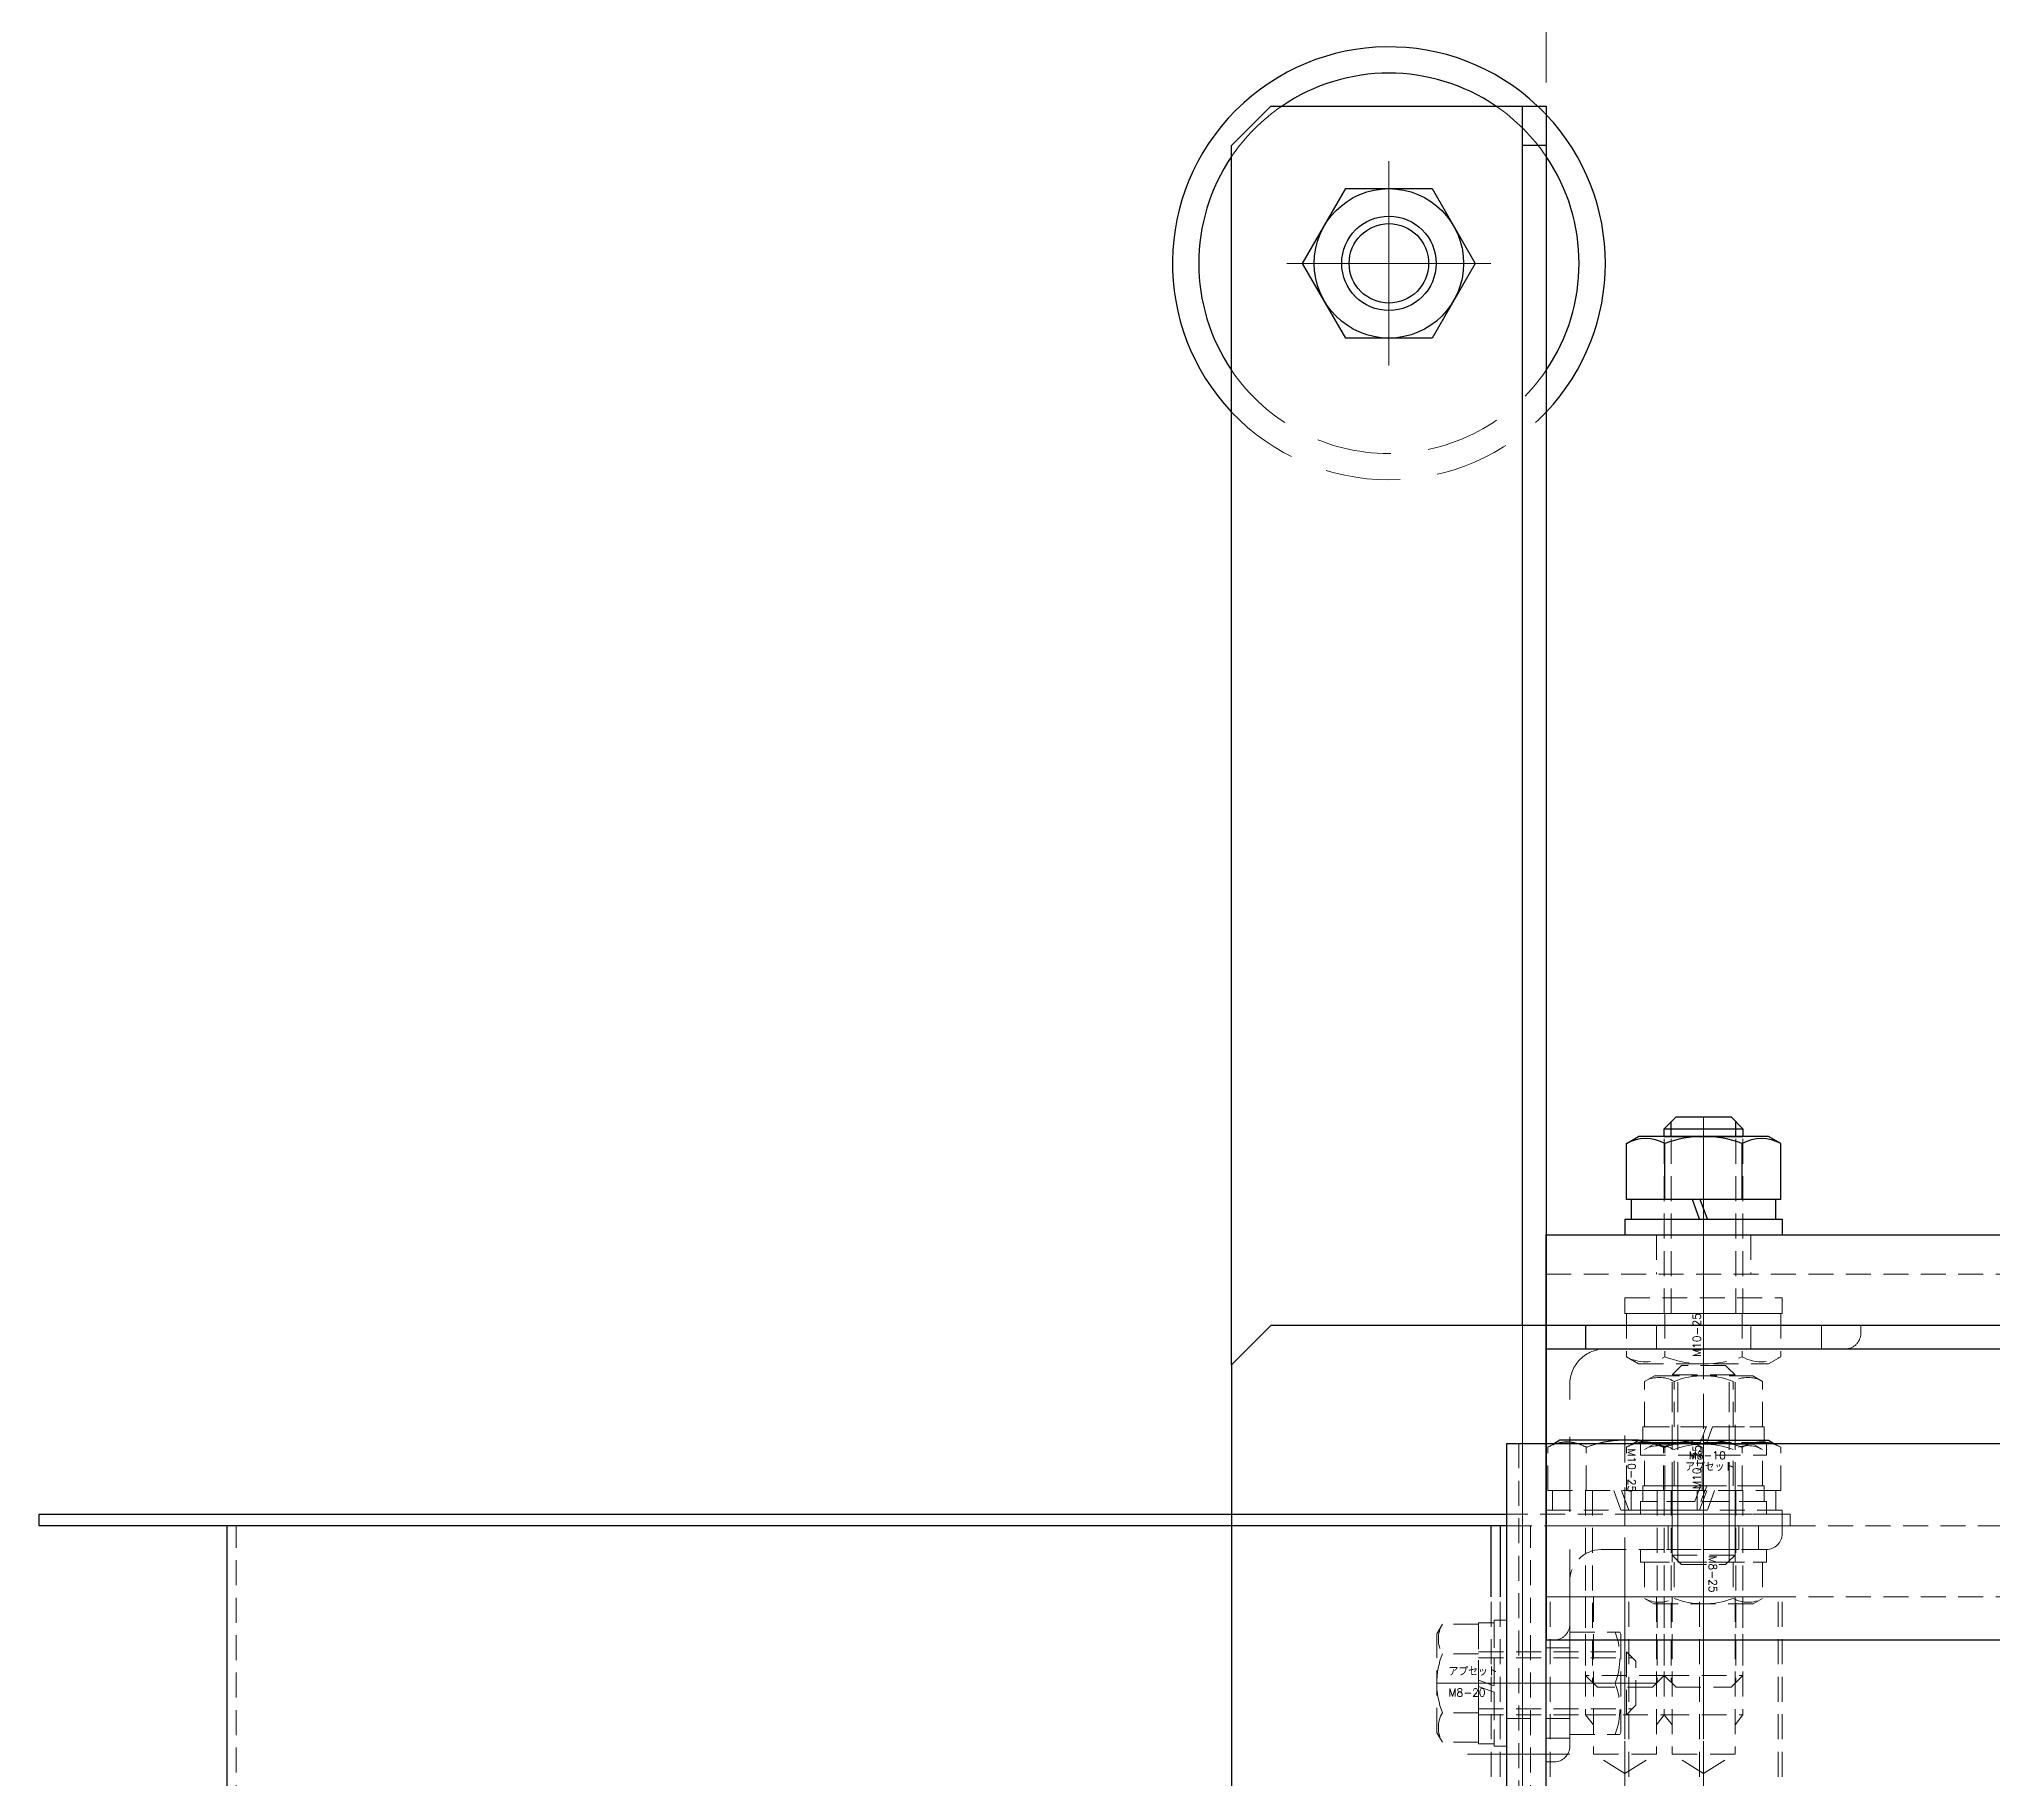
# Model space of a CAD drawing. Header units: millimetres. Extents: x 0 to 10987, y 0 to 7892.
# Drawn here: x 1837.5 to 2085.9, y 6576.3 to 6797.5 of the extents above; entities that cross this region are included whole.
import ezdxf

# ---------------------------------------------------------------- set-up
doc = ezdxf.new("R2010")
doc.units = ezdxf.units.MM
doc.linetypes.add('CENTER2', pattern=[28.575, 19.05, -3.175, 3.175, -3.175])
doc.linetypes.add('HIDDEN2', pattern=[4.7625, 3.175, -1.5875])
for name, color, linetype, lineweight in [('01_外形線', 7, 'Continuous', 25), ('03_かくれ線', 6, 'HIDDEN2', 13), ('04_中心線', 1, 'CENTER2', 9), ('07_寸法線', 3, 'Continuous', 9)]:
    doc.layers.add(name, color=color, linetype=linetype, lineweight=lineweight)
doc.styles.add('KSS_TXT', font='txt.shx', dxfattribs={"bigfont": 'extfont2.shx'})
doc.styles.add('寸法用', font='simplex.shx', dxfattribs={"width": 0.8, "bigfont": '@extfont2.shx'})
doc.dimstyles.new('機械製図用', dxfattribs={"dimtxt": 3.5, "dimasz": 3.5, "dimexe": 2, "dimexo": 0, "dimgap": 1.2, "dimtad": 1, "dimdsep": 46, "dimtxsty": '寸法用', "dimblk": 'OPEN30', "dimcen": 0, "dimclrd": 256, "dimclre": 256, "dimclrt": 7, "dimazin": 2, "dimtm": 1e-09, "dimtfac": 0.75, "dimtmove": 0, "dimatfit": 3, "dimldrblk": 'OPEN30', "dimfxl": 1, "dimlwd": -1, "dimlwe": -1, "dimarcsym": 0})

# ---------------------------------------------------------------- blocks, each defined once
blk = doc.blocks.new('*U360')
at = {"layer": '04_中心線', "color": 0, "linetype": 'CENTER2', "transparency": 16777216}
for p, q in [((0, 2.4), (0, 12.97)), ((-12.97, 0), (-2.4, 0)), ((2.4, 0), (12.97, 0)), ((0, -12.97), (0, -2.4))]:
    blk.add_line(p, q, dxfattribs=at)
at = {"layer": '04_中心線', "color": 0, "linetype": 'Continuous', "transparency": 16777216}
for p, q in [((-1.2, 0), (1.2, 0)), ((0, -1.2), (0, 1.2))]:
    blk.add_line(p, q, dxfattribs=at)
blk = doc.blocks.new('*U362')
at = {"layer": '04_中心線', "color": 0, "linetype": 'CENTER2', "transparency": 16777216}
for p, q in [((0, 1.2), (0, 9.5)), ((-9.5, 0), (-1.2, 0)), ((1.2, 0), (9.5, 0)), ((0, -9.5), (0, -1.2))]:
    blk.add_line(p, q, dxfattribs=at)
at = {"layer": '04_中心線', "color": 0, "linetype": 'Continuous', "transparency": 16777216}
for p, q in [((-0.6, 0), (0.6, 0)), ((0, -0.6), (0, 0.6))]:
    blk.add_line(p, q, dxfattribs=at)
blk = doc.blocks.new('_Open30')
at = {"color": 0, "linetype": 'ByBlock', "lineweight": -2}
for p, q in [((-1, 0.268), (0, 0)), ((0, 0), (-1, -0.268)), ((0, 0), (-1, 0))]:
    blk.add_line(p, q, dxfattribs=at)
blk = doc.blocks.new('*D387')
at = {"layer": '07_寸法線', "transparency": 16777216}
for p, q in [((2029.08, 6791.94), (2029.08, 6839.85)), ((2128.58, 6701.44), (2128.58, 6839.85)), ((2125.08, 6837.85), (2032.58, 6837.85))]:
    blk.add_line(p, q, dxfattribs=at)
at = {"layer": 'Defpoints', "color": 0, "transparency": 16777216}
for p in [(2029.08, 6837.85), (2029.08, 6788.94), (2128.58, 6698.44)]:
    blk.add_point(p, dxfattribs=at)
at = {"layer": '07_寸法線', "transparency": 16777216, "xscale": 3.5, "yscale": 3.5, "zscale": 3.5, "rotation": 180}
blk.add_blockref('_Open30', (2029.08, 6837.85), dxfattribs=at)
at = {"layer": '07_寸法線', "transparency": 16777216, "xscale": 3.5, "yscale": 3.5, "zscale": 3.5}
blk.add_blockref('_Open30', (2128.58, 6837.85), dxfattribs=at)
at = {"layer": '07_寸法線', "color": 7, "transparency": 16777216, "insert": (2078.83, 6854.29), "char_height": 20, "attachment_point": 5, "style": '寸法用'}
blk.add_mtext('(100)', dxfattribs=at)
blk = doc.blocks.new('*D435')
at = {"layer": '07_寸法線', "transparency": 16777216}
for p, q in [((2029.08, 6791.94), (2029.08, 6974.12)), ((2206.63, 6947.39), (2206.63, 6974.12)), ((2203.13, 6972.12), (2032.58, 6972.12))]:
    blk.add_line(p, q, dxfattribs=at)
at = {"layer": 'Defpoints', "color": 0, "transparency": 16777216}
for p in [(2029.08, 6972.12), (2206.63, 6944.39), (2029.08, 6788.94)]:
    blk.add_point(p, dxfattribs=at)
at = {"layer": '07_寸法線', "transparency": 16777216, "xscale": 3.5, "yscale": 3.5, "zscale": 3.5, "rotation": 180}
blk.add_blockref('_Open30', (2029.08, 6972.12), dxfattribs=at)
at = {"layer": '07_寸法線', "transparency": 16777216, "xscale": 3.5, "yscale": 3.5, "zscale": 3.5}
blk.add_blockref('_Open30', (2206.63, 6972.12), dxfattribs=at)
at = {"layer": '07_寸法線', "color": 7, "transparency": 16777216, "insert": (2117.85, 6988.56), "char_height": 20, "attachment_point": 5, "style": '寸法用'}
blk.add_mtext('(178)', dxfattribs=at)

msp = doc.modelspace()

# ---------------------------------------------------------------- linework, layer by layer
at = {"layer": '01_外形線'}
for p, q in [((1994.078, 6788.942), (1989.078, 6783.942)), ((1994.078, 6788.942), (2029.078, 6788.942)), ((2026.078, 6633.942), (2026.078, 6788.942)), ((2029.078, 6788.942), (2029.078, 6633.942)), ((1989.078, 6628.942), (1989.078, 6783.942)), ((2029.078, 6783.942), (2026.078, 6783.942)), ((2044.078, 6658.942), (2045.578, 6660.442)), ((2044.978, 6657.942), (2044.978, 6659.842)), ((2045.578, 6660.442), (2052.578, 6660.442)), ((2054.078, 6658.942), (2052.578, 6660.442)), ((2053.178, 6657.942), (2053.178, 6659.842)), ((2039.263, 6657.038), (2040.828, 6657.942)), ((2039.263, 6649.942), (2039.263, 6657.038)), ((2057.328, 6657.942), (2040.828, 6657.942)), ((2044.078, 6657.942), (2044.078, 6658.942)), ((2044.078, 6658.942), (2054.078, 6658.942)), ((2044.078, 6657.942), (2054.078, 6657.942)), ((2044.171, 6649.942), (2044.171, 6657.038)), ((2053.986, 6649.942), (2053.986, 6657.038)), ((2054.078, 6658.942), (2054.078, 6657.942)), ((2058.893, 6657.038), (2057.328, 6657.942)), ((2058.893, 6649.942), (2058.893, 6657.038)), ((2058.893, 6649.942), (2039.263, 6649.942)), ((2047.668, 6649.942), (2039.878, 6649.942)), ((2039.878, 6649.942), (2039.878, 6647.442)), ((2048.578, 6647.442), (2047.668, 6649.942)), ((2058.278, 6649.942), (2048.668, 6649.942)), ((2049.578, 6647.442), (2048.668, 6649.942)), ((2058.278, 6647.442), (2058.278, 6649.942)), ((2039.078, 6647.442), (2059.078, 6647.442)), ((2039.078, 6647.442), (2039.078, 6645.442)), ((2059.078, 6647.442), (2059.078, 6645.442)), ((2039.078, 6645.442), (2059.078, 6645.442)), ((2034.078, 6633.942), (2034.078, 6630.942)), ((2029.078, 6630.942), (2829.078, 6630.942)), ((2030.828, 6619.342), (2030.135, 6618.942)), ((2040.828, 6619.342), (2030.828, 6619.342)), ((2040.135, 6618.942), (2040.828, 6619.342)), ((2040.828, 6619.342), (2057.328, 6619.342)), ((2057.328, 6619.342), (2058.021, 6618.942)), ((1861.377, 6329.442), (1861.377, 6608.442)), ((2022.074, 6599.442), (2022.074, 6608.442)), ((2023.223, 6608.442), (2023.223, 6599.442))]:
    msp.add_line(p, q, dxfattribs=at)
for points in [[(2014.563, 6778.442), (2020.048, 6768.942), (2014.563, 6759.442), (2003.593, 6759.442), (1998.108, 6768.942), (2003.593, 6778.442)], [(1989.078, 6628.942), (1989.078, 6308.942), (1994.078, 6303.942), (2029.078, 6303.942), (2029.078, 6633.942), (1994.078, 6633.942)], [(2029.078, 6593.942), (2829.078, 6593.942), (2829.078, 6633.942), (2029.078, 6633.942)]]:
    msp.add_lwpolyline(points, close=True, dxfattribs=at)
for points in [[(2029.078, 6618.942), (2029.078, 6645.442), (2144.585, 6645.442)], [(2024.078, 6608.442), (1837.47, 6608.442), (1837.47, 6609.942), (2024.078, 6609.942)]]:
    msp.add_lwpolyline(points, dxfattribs=at)
msp.add_lwpolyline([(2024.078, 6618.942), (2579.078, 6618.942, -0.4142136), (2589.078, 6608.942), (2589.078, 6328.942, -0.4142136), (2579.078, 6318.942), (2024.078, 6318.942), (2024.078, 6618.942)], format="xyb", dxfattribs=at)
for radius in [9.5, 6, 5.053]:
    msp.add_circle((2009.078, 6768.942), radius, dxfattribs=at)
for centre, radius, start, end in [((2009.078, 6768.942), 27.518, 46.61816, 223.38184), ((2009.078, 6768.942), 24.18, 55.80392, 124.19608), ((2009.078, 6768.942), 27.518, 316.61816, 43.38184), ((2009.078, 6768.942), 24.18, 145.80392, 214.19608), ((2009.078, 6768.942), 24.18, 325.80392, 34.19608), ((2041.717, 6652.788), 4.907, 60.00001, 119.99999), ((2049.078, 6644.163), 13.779, 69.136, 110.864), ((2056.439, 6652.788), 4.907, 60.00001, 119.99999), ((2031.717, 6614.188), 4.907, 75.61054, 104.38946), ((2039.078, 6605.563), 13.779, 83.3718, 103.83923), ((2041.717, 6614.188), 4.907, 75.61054, 104.38946), ((2049.078, 6605.563), 13.779, 76.16077, 103.83923), ((2056.439, 6614.188), 4.907, 75.61054, 104.38946)]:
    msp.add_arc(centre, radius, start, end, dxfattribs=at)
at = {"layer": '03_かくれ線'}
for p, q in [((2044.078, 6635.442), (2044.078, 6657.942)), ((2044.978, 6635.442), (2044.978, 6657.942)), ((2053.178, 6635.442), (2053.178, 6657.942)), ((2054.078, 6635.442), (2054.078, 6657.942)), ((2043.078, 6645.442), (2043.078, 6640.442)), ((2055.078, 6645.442), (2055.078, 6640.442)), ((2029.078, 6640.442), (2349.078, 6640.442)), ((2039.078, 6637.442), (2059.078, 6637.442)), ((2039.078, 6637.442), (2039.078, 6635.442)), ((2059.078, 6637.442), (2059.078, 6635.442)), ((2039.078, 6635.442), (2059.078, 6635.442)), ((2039.263, 6635.442), (2039.263, 6629.945)), ((2058.893, 6635.442), (2039.263, 6635.442)), ((2044.171, 6635.442), (2044.171, 6629.945)), ((2053.986, 6635.442), (2053.986, 6629.945)), ((2058.893, 6635.442), (2058.893, 6629.945)), ((2039.263, 6629.945), (2040.828, 6629.042)), ((2058.893, 6629.945), (2057.328, 6629.042)), ((2040.828, 6629.042), (2057.328, 6629.042)), ((2041.573, 6626.817), (2042.828, 6627.542)), ((2042.828, 6627.542), (2055.328, 6627.542)), ((2045.078, 6627.642), (2045.978, 6628.542)), ((2053.078, 6627.642), (2045.078, 6627.642)), ((2045.078, 6623.542), (2045.078, 6627.642)), ((2045.828, 6623.542), (2045.828, 6628.392)), ((2045.978, 6628.542), (2046.278, 6628.842)), ((2051.878, 6628.842), (2046.278, 6628.842)), ((2052.178, 6628.542), (2051.878, 6628.842)), ((2053.078, 6627.642), (2052.178, 6628.542)), ((2052.328, 6623.542), (2052.328, 6628.392)), ((2053.078, 6623.542), (2053.078, 6627.642)), ((2056.584, 6626.817), (2055.328, 6627.542)), ((2041.573, 6621.042), (2041.573, 6626.817)), ((2045.325, 6621.042), (2045.325, 6626.817)), ((2052.831, 6621.042), (2052.831, 6626.817)), ((2056.584, 6621.042), (2056.584, 6626.817)), ((2045.078, 6603.842), (2045.078, 6623.542)), ((2045.828, 6603.842), (2045.828, 6623.542)), ((2052.328, 6603.842), (2052.328, 6623.542)), ((2053.078, 6603.842), (2053.078, 6623.542)), ((2041.378, 6621.042), (2049.406, 6621.042)), ((2041.378, 6619.042), (2041.378, 6621.042)), ((2041.573, 6621.042), (2056.584, 6621.042)), ((2048.678, 6619.042), (2049.406, 6621.042)), ((2049.478, 6619.042), (2050.206, 6621.042)), ((2050.206, 6621.042), (2056.778, 6621.042)), ((2056.778, 6621.042), (2056.778, 6619.042)), ((2025.578, 6618.942), (2025.578, 6318.942)), ((2029.078, 6618.942), (2029.078, 6318.942)), ((2029.263, 6618.438), (2030.135, 6618.942)), ((2029.263, 6612.942), (2029.263, 6618.438)), ((2034.171, 6612.942), (2034.171, 6618.438)), ((2039.263, 6618.438), (2040.135, 6618.942)), ((2039.263, 6612.942), (2039.263, 6618.438)), ((2047.328, 6619.342), (2040.828, 6619.342)), ((2057.078, 6619.042), (2041.078, 6619.042)), ((2041.078, 6619.042), (2041.078, 6617.442)), ((2041.078, 6617.442), (2057.078, 6617.442)), ((2041.378, 6619.042), (2048.678, 6619.042)), ((2041.573, 6618.146), (2042.778, 6618.842)), ((2041.573, 6613.542), (2041.573, 6618.146)), ((2042.778, 6618.842), (2055.378, 6618.842)), ((2043.986, 6612.942), (2043.986, 6618.438)), ((2044.171, 6612.942), (2044.171, 6618.438)), ((2045.325, 6613.542), (2045.325, 6618.146)), ((2048.073, 6618.912), (2047.328, 6619.342)), ((2048.893, 6618.438), (2048.111, 6618.89)), ((2048.893, 6612.942), (2048.893, 6618.438)), ((2049.478, 6619.042), (2056.778, 6619.042)), ((2052.831, 6613.542), (2052.831, 6618.146)), ((2053.986, 6612.942), (2053.986, 6618.438)), ((2056.584, 6618.146), (2055.378, 6618.842)), ((2056.584, 6613.542), (2056.584, 6618.146)), ((2057.078, 6619.042), (2057.078, 6617.442)), ((2058.893, 6618.438), (2058.021, 6618.942)), ((2058.893, 6612.942), (2058.893, 6618.438)), ((2029.263, 6612.942), (2048.893, 6612.942)), ((2029.878, 6612.942), (2029.878, 6610.442)), ((2034.078, 6612.942), (2034.078, 6589.442)), ((2034.978, 6612.942), (2034.978, 6588.542)), ((2038.578, 6610.442), (2037.668, 6612.942)), ((2039.578, 6610.442), (2038.668, 6612.942)), ((2058.893, 6612.942), (2039.263, 6612.942)), ((2039.878, 6610.442), (2039.878, 6612.942)), ((2048.678, 6613.542), (2041.378, 6613.542)), ((2041.378, 6611.542), (2041.378, 6613.542)), ((2056.584, 6613.542), (2041.573, 6613.542)), ((2043.178, 6612.942), (2043.178, 6588.542)), ((2044.078, 6612.942), (2044.078, 6589.442)), ((2044.078, 6612.942), (2044.078, 6589.442)), ((2044.978, 6612.942), (2044.978, 6588.542)), ((2045.078, 6613.542), (2045.078, 6604.742)), ((2045.828, 6613.542), (2045.828, 6603.992)), ((2048.678, 6613.542), (2047.95, 6611.542)), ((2048.278, 6610.442), (2048.278, 6612.942)), ((2048.578, 6610.442), (2049.488, 6612.942)), ((2049.478, 6613.542), (2048.75, 6611.542)), ((2056.778, 6613.542), (2049.478, 6613.542)), ((2049.578, 6610.442), (2050.488, 6612.942)), ((2052.328, 6613.542), (2052.328, 6603.992)), ((2053.078, 6613.542), (2053.078, 6604.742)), ((2053.178, 6612.942), (2053.178, 6588.542)), ((2054.078, 6612.942), (2054.078, 6589.442)), ((2056.778, 6613.542), (2056.778, 6611.542)), ((2058.278, 6612.942), (2058.278, 6610.442)), ((2029.078, 6610.442), (2049.078, 6610.442)), ((2029.078, 6610.442), (2029.078, 6609.912)), ((2029.078, 6609.912), (2029.078, 6608.442)), ((2059.078, 6610.442), (2039.078, 6610.442)), ((2039.078, 6609.912), (2039.078, 6610.442)), ((2039.078, 6609.912), (2039.078, 6608.442)), ((2057.078, 6611.542), (2041.078, 6611.542)), ((2041.078, 6609.942), (2041.078, 6611.542)), ((2041.078, 6609.942), (2057.078, 6609.942)), ((2047.95, 6611.542), (2041.378, 6611.542)), ((2056.778, 6611.542), (2048.75, 6611.542)), ((2049.078, 6609.912), (2049.078, 6610.442)), ((2049.078, 6609.912), (2049.078, 6608.442)), ((2057.078, 6609.942), (2057.078, 6611.542)), ((2059.078, 6610.442), (2059.078, 6609.912)), ((2059.078, 6609.912), (2059.078, 6608.442)), ((1862.526, 6329.442), (1862.526, 6608.442)), ((2024.078, 6608.442), (2024.078, 6329.442)), ((2027.078, 6608.442), (2024.078, 6608.442)), ((2027.078, 6329.442), (2027.078, 6608.442)), ((2029.078, 6608.442), (2059.078, 6608.442)), ((2029.078, 6608.442), (2029.078, 6578.442)), ((2029.078, 6608.442), (2049.078, 6608.442)), ((2059.078, 6608.442), (2039.078, 6608.442)), ((2044.578, 6608.442), (2044.578, 6605.442)), ((2053.578, 6608.442), (2053.578, 6605.442)), ((2056.078, 6605.442), (2056.078, 6608.442)), ((2059.078, 6608.442), (2059.078, 6607.442)), ((2036.078, 6605.442), (2057.078, 6605.442)), ((2057.078, 6605.442), (2041.078, 6605.442)), ((2041.078, 6605.442), (2041.078, 6603.842)), ((2057.078, 6605.442), (2057.078, 6603.842)), ((2041.078, 6603.842), (2057.078, 6603.842)), ((2041.573, 6603.842), (2056.584, 6603.842)), ((2041.573, 6603.842), (2041.573, 6599.238)), ((2045.078, 6604.742), (2053.078, 6604.742)), ((2045.078, 6604.742), (2045.978, 6603.842)), ((2045.325, 6603.842), (2045.325, 6599.238)), ((2045.978, 6603.842), (2046.278, 6603.542)), ((2046.278, 6603.542), (2051.878, 6603.542)), ((2052.178, 6603.842), (2051.878, 6603.542)), ((2053.078, 6604.742), (2052.178, 6603.842)), ((2052.831, 6603.842), (2052.831, 6599.238)), ((2056.584, 6603.842), (2056.584, 6599.238)), ((2032.078, 6601.442), (2032.078, 6580.442)), ((2022.074, 6338.442), (2022.074, 6599.442)), ((2023.223, 6338.442), (2023.223, 6599.442)), ((2029.078, 6338.442), (2029.078, 6599.442)), ((2049.078, 6599.442), (2029.078, 6599.442)), ((2029.578, 6338.442), (2029.578, 6599.442)), ((2034.078, 6599.442), (2034.078, 6584.442)), ((2035.078, 6599.442), (2035.078, 6579.446)), ((2039.078, 6338.442), (2039.078, 6599.442)), ((2059.078, 6599.442), (2039.078, 6599.442)), ((2039.578, 6338.442), (2039.578, 6599.442)), ((2041.573, 6599.238), (2042.778, 6598.542)), ((2055.378, 6598.542), (2042.778, 6598.542)), ((2043.078, 6599.442), (2043.078, 6579.446)), ((2044.078, 6599.442), (2044.078, 6584.442)), ((2044.078, 6599.442), (2044.078, 6584.442)), ((2045.078, 6599.442), (2045.078, 6579.446)), ((2048.578, 6338.442), (2048.578, 6599.442)), ((2049.078, 6338.442), (2049.078, 6599.442)), ((2053.078, 6599.442), (2053.078, 6579.446)), ((2054.078, 6599.442), (2054.078, 6584.442)), ((2056.584, 6599.238), (2055.378, 6598.542)), ((2058.578, 6338.442), (2058.578, 6599.442)), ((2059.078, 6338.442), (2059.078, 6599.442)), ((2015.874, 6595.947), (2015.178, 6594.742)), ((2020.478, 6595.947), (2015.874, 6595.947)), ((2020.478, 6596.142), (2020.478, 6588.842)), ((2020.478, 6596.142), (2022.478, 6596.142)), ((2020.478, 6595.947), (2020.478, 6580.936)), ((2022.478, 6596.442), (2022.478, 6580.442)), ((2024.078, 6596.442), (2022.478, 6596.442)), ((2022.478, 6596.142), (2022.478, 6588.114)), ((2024.078, 6580.442), (2024.078, 6596.442)), ((2032.078, 6594.942), (2038.434, 6594.942)), ((2032.078, 6594.942), (2032.078, 6581.942)), ((2038.434, 6594.942), (2038.578, 6594.692)), ((2015.178, 6582.142), (2015.178, 6594.742)), ((2029.078, 6592.942), (2032.078, 6592.942)), ((2038.578, 6594.692), (2038.578, 6582.192)), ((2020.478, 6592.195), (2015.874, 6592.195)), ((2020.478, 6592.442), (2039.278, 6592.442)), ((2020.478, 6591.692), (2040.028, 6591.692)), ((2039.278, 6584.442), (2039.278, 6592.442)), ((2039.278, 6592.442), (2040.178, 6591.542)), ((2040.178, 6591.542), (2040.478, 6591.242)), ((2040.478, 6585.642), (2040.478, 6591.242)), ((2020.478, 6588.842), (2022.478, 6588.114)), ((2020.478, 6588.042), (2020.478, 6580.742)), ((2020.478, 6588.042), (2022.478, 6587.314)), ((2032.078, 6588.442), (2037.853, 6588.442)), ((2034.078, 6589.442), (2035.578, 6587.942)), ((2044.078, 6589.442), (2034.078, 6589.442)), ((2042.578, 6587.942), (2035.578, 6587.942)), ((2044.078, 6589.442), (2042.578, 6587.942)), ((2044.078, 6589.442), (2045.578, 6587.942)), ((2044.078, 6589.442), (2054.078, 6589.442)), ((2045.578, 6587.942), (2052.578, 6587.942)), ((2054.078, 6589.442), (2052.578, 6587.942)), ((2020.478, 6585.192), (2040.028, 6585.192)), ((2022.478, 6587.314), (2022.478, 6580.742)), ((2039.278, 6584.442), (2040.178, 6585.342)), ((2040.178, 6585.342), (2040.478, 6585.642)), ((2020.478, 6584.689), (2015.874, 6584.689)), ((2020.478, 6584.442), (2039.278, 6584.442)), ((2024.078, 6583.942), (2027.078, 6583.942)), ((2029.078, 6583.942), (2032.078, 6583.942)), ((2034.078, 6584.442), (2035.078, 6583.143)), ((2034.078, 6584.442), (2044.078, 6584.442)), ((2044.078, 6584.442), (2043.078, 6583.143)), ((2044.078, 6584.442), (2045.078, 6583.143)), ((2044.078, 6584.442), (2054.078, 6584.442)), ((2054.078, 6584.442), (2053.078, 6583.143)), ((2015.874, 6580.936), (2015.178, 6582.142)), ((2020.478, 6580.936), (2015.874, 6580.936)), ((2022.478, 6580.742), (2020.478, 6580.742)), ((2024.078, 6580.442), (2022.478, 6580.442)), ((2029.078, 6581.442), (2032.078, 6581.442)), ((2032.078, 6581.942), (2038.434, 6581.942)), ((2038.434, 6581.942), (2038.578, 6582.192)), ((2029.078, 6578.442), (2030.078, 6578.442)), ((2039.078, 6576.992), (2035.078, 6579.446)), ((2035.078, 6579.446), (2039.078, 6579.446)), ((2039.078, 6576.992), (2043.078, 6579.446)), ((2043.078, 6579.446), (2039.078, 6579.446)), ((2049.078, 6576.992), (2045.078, 6579.446)), ((2045.078, 6579.446), (2049.078, 6579.446)), ((2049.078, 6576.992), (2053.078, 6579.446)), ((2053.078, 6579.446), (2049.078, 6579.446))]:
    msp.add_line(p, q, dxfattribs=at)
at = {"layer": '03_かくれ線', "ltscale": 3}
for p, q in [((2026.078, 6633.942), (2026.078, 6303.942)), ((2026.078, 6303.942), (2026.078, 6633.942)), ((2029.078, 6633.942), (2029.078, 6303.942)), ((2043.078, 6633.942), (2043.078, 6630.942)), ((2055.078, 6633.942), (2055.078, 6630.942)), ((2064.078, 6633.942), (2064.078, 6630.942)), ((1989.078, 6628.942), (1989.078, 6308.942))]:
    msp.add_line(p, q, dxfattribs=at)
msp.add_lwpolyline([(2029.078, 6593.942), (2030.078, 6593.942, 0.4142136), (2032.078, 6595.942), (2032.078, 6626.442, -0.4142136), (2036.578, 6630.942), (2067.078, 6630.942, 0.4142136), (2069.078, 6632.942), (2069.078, 6633.942), (2029.078, 6633.942)], format="xyb", close=True, dxfattribs=at)
at = {"layer": '03_かくれ線'}
for points in [[(2024.078, 6608.442), (2060.078, 6608.442), (2060.078, 6609.942), (2024.078, 6609.942)], [(2029.078, 6599.442), (2349.078, 6599.442), (2349.078, 6608.442), (2029.078, 6608.442), (2029.078, 6599.442)]]:
    msp.add_lwpolyline(points, dxfattribs=at)
at = {"layer": '03_かくれ線', "ltscale": 3}
msp.add_circle((2009.078, 6768.942), 6, dxfattribs=at)
for radius, start, end in [(24.18, 124.19608, 145.80392), (24.18, 34.19608, 55.80392), (27.518, 43.38184, 46.61816), (24.18, 214.19608, 325.80392), (27.518, 223.38184, 316.61816)]:
    msp.add_arc((2009.078, 6768.942), radius, start, end, dxfattribs=at)
at = {"layer": '03_かくれ線'}
for centre, radius, start, end in [((2041.717, 6634.195), 4.907, 240.00001, 299.99999), ((2049.078, 6642.821), 13.779, 249.136, 290.864), ((2056.439, 6634.195), 4.907, 240.00001, 299.99999), ((2043.449, 6623.567), 3.753, 60.00001, 119.99999), ((2049.078, 6617.465), 10.077, 68.13461, 111.86539), ((2054.707, 6623.567), 3.753, 60.00001, 119.99999), ((2031.717, 6614.188), 4.907, 104.38946, 119.99999), ((2031.717, 6614.188), 4.907, 60.00001, 75.61054), ((2039.078, 6605.563), 13.779, 103.83923, 110.864), ((2041.717, 6614.188), 4.907, 104.38946, 119.99999), ((2039.078, 6605.563), 13.779, 69.136, 83.3718), ((2043.449, 6614.896), 3.753, 60.00001, 119.99999), ((2041.717, 6614.188), 4.907, 60.00001, 75.61054), ((2046.439, 6614.188), 4.907, 105.74627, 119.99999), ((2049.078, 6605.563), 13.779, 103.83923, 110.864), ((2046.439, 6614.188), 4.907, 74.25373, 105.74627), ((2049.078, 6608.377), 10.465, 68.98558, 111.01442), ((2046.439, 6614.188), 4.907, 60.00001, 74.25373), ((2049.078, 6605.563), 13.779, 69.136, 76.16077), ((2054.707, 6614.896), 3.753, 60.00001, 119.99999), ((2056.439, 6614.188), 4.907, 104.38946, 119.99999), ((2056.439, 6614.188), 4.907, 60.00001, 75.61054), ((2057.078, 6607.442), 2, 270, 0), ((2036.078, 6601.442), 4, 90, 180), ((2043.449, 6602.488), 3.753, 240.00001, 299.99999), ((2049.078, 6609.007), 10.465, 248.98558, 291.01442), ((2054.707, 6602.488), 3.753, 240.00001, 299.99999), ((2019.124, 6594.071), 3.753, 150.00001, 209.99999), ((2029.047, 6591.692), 9.387, 339.74445, 20.25555), ((2025.643, 6588.442), 10.465, 158.98558, 201.01442), ((2029.047, 6585.192), 9.387, 339.74445, 20.25555), ((2019.124, 6582.813), 3.753, 150.00001, 209.99999), ((2030.078, 6580.442), 2, 270, 0)]:
    msp.add_arc(centre, radius, start, end, dxfattribs=at)
at = {"layer": '04_中心線'}
for p, q in [((2049.078, 6660.442), (2049.078, 6629.042)), ((2049.078, 6655.442), (2049.078, 6630.442)), ((2049.078, 6647.442), (2049.078, 6617.442)), ((2049.078, 6598.542), (2049.078, 6628.842)), ((2039.078, 6587.942), (2039.078, 6619.942)), ((2049.078, 6587.942), (2049.078, 6619.942)), ((2049.078, 6618.842), (2049.078, 6603.542)), ((2049.078, 6613.442), (2049.078, 6600.442)), ((2049.078, 6605.442), (2049.078, 6612.942)), ((2049.078, 6608.442), (2049.078, 6599.442)), ((2039.078, 6333.442), (2039.078, 6604.442)), ((2049.078, 6333.442), (2049.078, 6604.442)), ((2015.178, 6588.442), (2040.478, 6588.442)), ((2024.078, 6588.442), (2043.578, 6588.442)), ((2019.078, 6579.442), (2032.078, 6579.442))]:
    msp.add_line(p, q, dxfattribs=at)

# ---------------------------------------------------------------- block references
at = {"layer": '04_中心線', "linetype": 'CENTER2'}
for name in ['*U360', '*U362']:
    msp.add_blockref(name, (2009.078, 6768.942), dxfattribs=at)

# ---------------------------------------------------------------- texts
at = {"layer": '03_かくれ線', "style": 'KSS_TXT'}
for s, rotation, p in [('M10-25', 90, (2048.718, 6629.917)), ('M10-25', 270, (2039.438, 6618.3)), ('M10-25', 90, (2048.718, 6613.134)), ('M8-25', 270, (2049.758, 6604.685))]:
    msp.add_text(s, height=1, rotation=rotation, dxfattribs=at).set_placement(p)
for s, p in [('M8-10', (2047.185, 6616.925)), ('アプセット', (2046.74, 6615.409)), ('アプセット', (2016.654, 6589.4)), ('M8-20', (2016.654, 6586.762))]:
    msp.add_text(s, height=1, dxfattribs=at).set_placement(p)

# ---------------------------------------------------------------- dimensions: what is measured, and where the dimension line sits
at = {"layer": '07_寸法線'}
for base, p1, p2, picture, middle in [((2029.078, 6972.123), (2206.63, 6944.392), (2029.078, 6788.942), '*D435', (2117.854, 6988.561)), ((2029.07813, 6837.84746), (2128.57814, 6698.4441), (2029.07813, 6788.94193), '*D387', (2078.82813, 6854.28556))]:
    dim = msp.add_linear_dim(base=base, p1=p1, p2=p2, text='(<>)', dimstyle='機械製図用', override={"dimtxt": 20, "dimexo": 3, "dimdec": 0}, dxfattribs=at)
    dim.commit()
    dim.dimension.update_dxf_attribs({"geometry": picture, "text_midpoint": middle})

doc.saveas('drawing.dxf')
